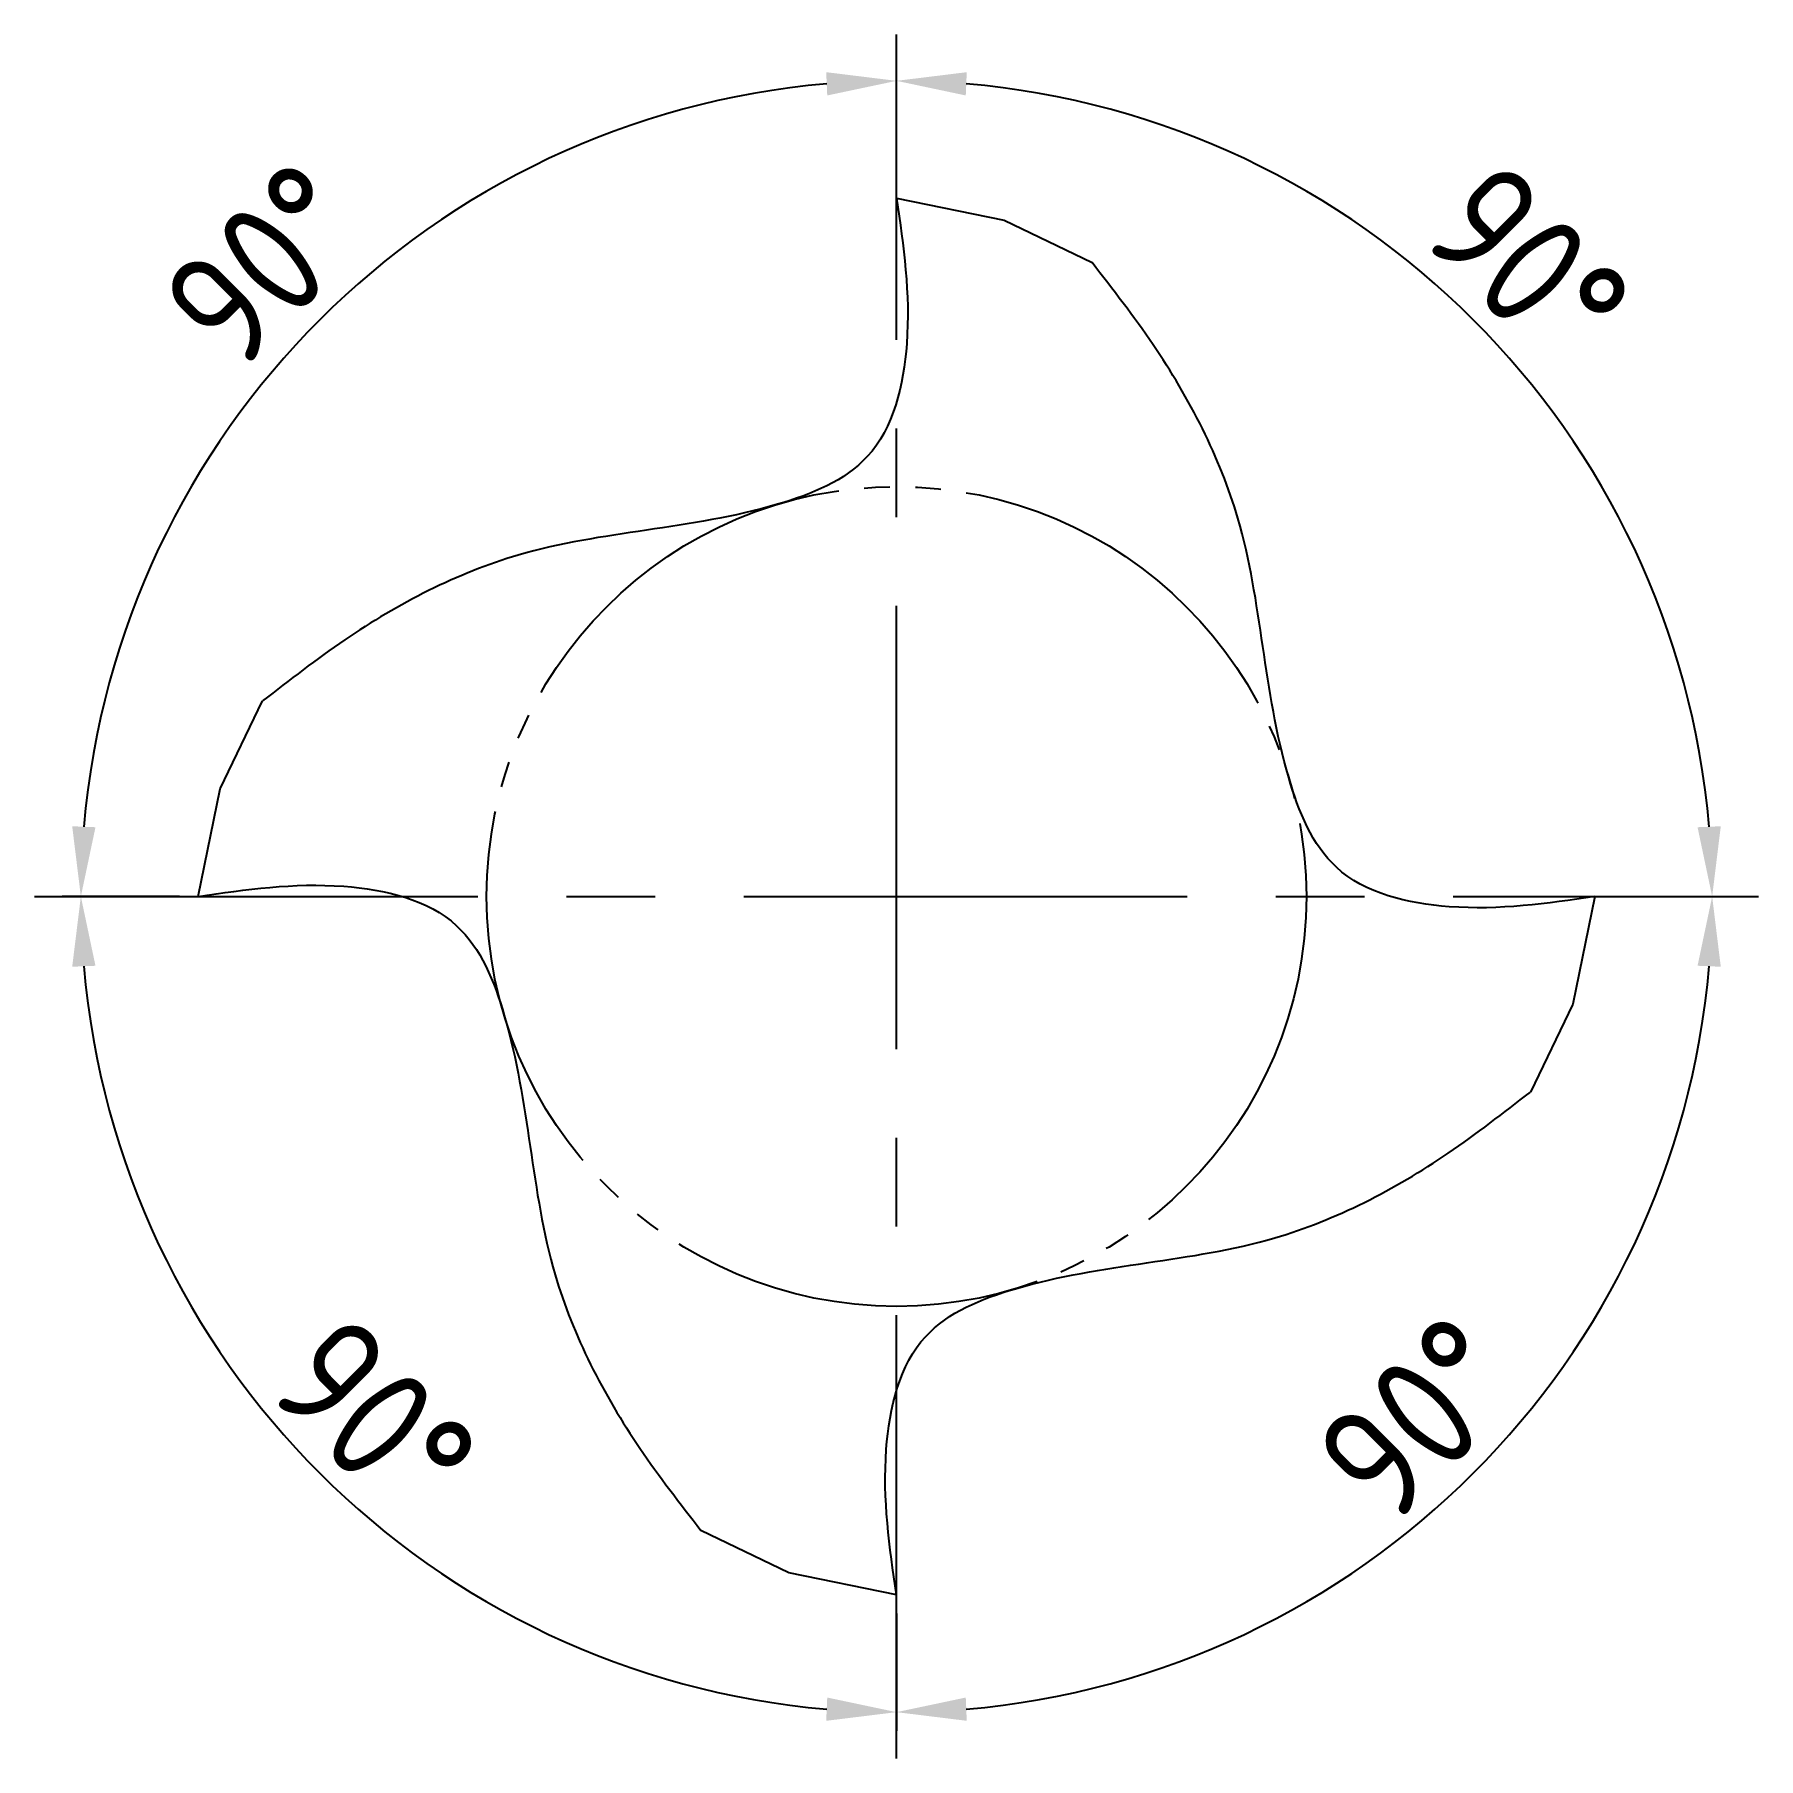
# Model space of a CAD drawing. Header units: millimetres. Extents: x 373 to 410.1, y 70.4 to 107.4.
import ezdxf

# ---------------------------------------------------------------- set-up
doc = ezdxf.new("R2010")
doc.units = ezdxf.units.MM
for name, pattern in [('ACAD_ISO04W100', [30, 24, -3, 0, -3]), ('CENTER', [50.8, 31.75, -6.35, 6.35, -6.35]), ('JIS_09_08', [10.75, 8, -0.55, 0.55, -0.55, 0.55, -0.55])]:
    doc.linetypes.add(name, pattern=pattern)
for name, color, linetype in [('中心线', 2, 'ACAD_ISO04W100'), ('标注', 7, 'Continuous'), ('虚线轮廓', 1, 'Continuous'), ('轮廓', 4, 'Continuous')]:
    doc.layers.add(name, color=color, linetype=linetype)
doc.styles.get("Standard").update_dxf_attribs({"font": 'gbenor.shx'})
doc.dimstyles.new('ISO-25-A', dxfattribs={"dimtxt": 2.5, "dimasz": 1.5, "dimexe": 0.4, "dimexo": 0.4, "dimgap": 0.4, "dimtad": 1, "dimdec": 3, "dimtxsty": 'Standard', "dimcen": 2.5, "dimclrd": 256, "dimclre": 256, "dimclrt": 256, "dimadec": 0, "dimazin": 0, "dimtfac": 1, "dimtdec": 3, "dimtmove": 0, "dimatfit": 3, "dimfxl": 1, "dimarcsym": 0})

# ---------------------------------------------------------------- blocks, each defined once
blk = doc.blocks.new('*D6')
at = {"layer": 'Defpoints', "color": 0, "transparency": 16777216}
for p in [(382.777, 104.057), (391.538, 103.882), (376.538, 88.882), (391.538, 88.882), (391.538, 88.882)]:
    blk.add_point(p, dxfattribs=at)
at = {"layer": '标注', "lineweight": -2, "transparency": 16777216}
for p, q in [((391.538, 104.282), (391.538, 106.804)), ((376.138, 88.882), (373.616, 88.882))]:
    blk.add_line(p, q, dxfattribs=at)
blk.add_arc((391.538, 88.882), 17.522, 94.9064, 175.0936, dxfattribs=at)
at = {"layer": '标注', "transparency": 16777216}
for points in [[(390.028, 106.59), (390.05, 106.09), (391.538, 106.404)], [(374.33, 90.37), (373.83, 90.391), (374.016, 88.882)]]:
    blk.add_solid(points, dxfattribs=at)
at = {"layer": '标注', "transparency": 16777216, "insert": (377.981, 102.439), "char_height": 2.5, "attachment_point": 5, "rotation": 45}
blk.add_mtext('90%%D', dxfattribs=at)
blk = doc.blocks.new('*D3')
at = {"layer": 'Defpoints', "color": 0, "transparency": 16777216}
for p in [(391.538, 103.882), (406.712, 97.643), (391.538, 88.882), (391.538, 88.882), (406.538, 88.882)]:
    blk.add_point(p, dxfattribs=at)
at = {"layer": '标注', "lineweight": -2, "transparency": 16777216}
for p, q in [((391.538, 104.282), (391.538, 106.804)), ((406.938, 88.882), (409.46, 88.882))]:
    blk.add_line(p, q, dxfattribs=at)
blk.add_arc((391.538, 88.882), 17.522, 4.9064, 85.0936, dxfattribs=at)
at = {"layer": '标注', "transparency": 16777216}
for points in [[(393.026, 106.09), (393.047, 106.59), (391.538, 106.404)], [(409.245, 90.391), (408.746, 90.37), (409.06, 88.882)]]:
    blk.add_solid(points, dxfattribs=at)
at = {"layer": '标注', "transparency": 16777216, "insert": (405.094, 102.439), "char_height": 2.5, "attachment_point": 5, "rotation": 315}
blk.add_mtext('90%%D', dxfattribs=at)
blk = doc.blocks.new('*D4')
at = {"layer": 'Defpoints', "color": 0, "transparency": 16777216}
for p in [(391.538, 88.882), (391.538, 88.882), (406.538, 88.882), (391.538, 73.882), (400.299, 73.707)]:
    blk.add_point(p, dxfattribs=at)
at = {"layer": '标注', "lineweight": -2, "transparency": 16777216}
for p, q in [((406.938, 88.882), (409.46, 88.882)), ((391.538, 73.482), (391.538, 70.96))]:
    blk.add_line(p, q, dxfattribs=at)
blk.add_arc((391.538, 88.882), 17.522, 274.9064, 355.0936, dxfattribs=at)
at = {"layer": '标注', "transparency": 16777216}
for points in [[(408.746, 87.394), (409.245, 87.373), (409.06, 88.882)], [(393.047, 71.174), (393.026, 71.674), (391.538, 71.36)]]:
    blk.add_solid(points, dxfattribs=at)
at = {"layer": '标注', "transparency": 16777216, "insert": (402.761, 77.659), "char_height": 2.5, "attachment_point": 5, "rotation": 45}
blk.add_mtext('90%%D', dxfattribs=at)
blk = doc.blocks.new('*D5')
at = {"layer": 'Defpoints', "color": 0, "transparency": 16777216}
for p in [(376.538, 88.882), (391.538, 88.882), (391.538, 88.882), (376.363, 80.121), (391.538, 73.882)]:
    blk.add_point(p, dxfattribs=at)
at = {"layer": '标注', "lineweight": -2, "transparency": 16777216}
for p, q in [((376.138, 88.882), (373.616, 88.882)), ((391.538, 73.482), (391.538, 70.96))]:
    blk.add_line(p, q, dxfattribs=at)
blk.add_arc((391.538, 88.882), 17.522, 184.9064, 265.0936, dxfattribs=at)
at = {"layer": '标注', "transparency": 16777216}
for points in [[(373.83, 87.373), (374.33, 87.394), (374.016, 88.882)], [(390.05, 71.674), (390.028, 71.174), (391.538, 71.36)]]:
    blk.add_solid(points, dxfattribs=at)
at = {"layer": '标注', "transparency": 16777216, "insert": (380.314, 77.659), "char_height": 2.5, "attachment_point": 5, "rotation": 315}
blk.add_mtext('90%%D', dxfattribs=at)

msp = doc.modelspace()

# ---------------------------------------------------------------- linework, layer by layer
at = {"layer": '中心线', "linetype": 'CENTER', "ltscale": 0.3}
for p, q in [((391.5377, 70.3639), (391.5377, 107.4)), ((373.0197, 88.882), (410.0558, 88.882))]:
    msp.add_line(p, q, dxfattribs=at)
at = {"layer": '虚线轮廓', "linetype": 'JIS_09_08'}
msp.add_circle((391.5377, 88.882), 8.8047, dxfattribs=at)
at = {"layer": '轮廓', "linetype": 'Continuous'}
for p, q in [((391.5377, 103.882), (393.8487, 103.4141)), ((393.8487, 103.4141), (395.7377, 102.4994)), ((377.0056, 91.1929), (377.9203, 93.082)), ((376.5377, 88.882), (377.0056, 91.1929)), ((406.5377, 88.882), (406.0699, 86.571)), ((406.0699, 86.571), (405.1552, 84.682)), ((389.2268, 74.3499), (387.3377, 75.2645)), ((389.2268, 74.3499), (387.3377, 75.2645)), ((391.5377, 73.882), (389.2268, 74.3499)), ((391.5377, 73.882), (389.2268, 74.3499))]:
    msp.add_line(p, q, dxfattribs=at)
at = {"layer": '轮廓'}
for points in [[(391.5377, 103.882), (391.7578, 100.757), (390.9101, 98.333), (388.9829, 97.3078), (383.412, 96.2164), (379.685, 94.3947), (377.9203, 93.082)], [(406.5377, 88.882), (403.4128, 88.6619), (400.9888, 89.5096), (399.9636, 91.4368), (398.8722, 97.0077), (397.0505, 100.7347), (395.7377, 102.4994)], [(376.5377, 88.882), (379.6627, 89.102), (382.0867, 88.2544), (383.1119, 86.3271), (384.2033, 80.7562), (386.025, 77.0292), (387.3377, 75.2645)], [(391.5377, 73.882), (391.3177, 77.0069), (392.1653, 79.4309), (394.0926, 80.4561), (399.6635, 81.5475), (403.3905, 83.3692), (405.1552, 84.682)]]:
    msp.add_spline(points, degree=3, dxfattribs=at)

# ---------------------------------------------------------------- dimensions: what is measured, and where the dimension line sits
at = {"layer": '标注'}
for base, line1, line2, picture, middle in [((382.7767, 104.0565), ((391.5377, 88.882), (391.5377, 103.882)), ((391.5377, 88.882), (376.5377, 88.882)), '*D6', (377.981, 102.4387)), ((406.7123, 97.643), ((391.5377, 88.882), (406.5377, 88.882)), ((391.5377, 88.882), (391.5377, 103.882)), '*D3', (405.0945, 102.4387)), ((376.3632, 80.1209), ((391.5377, 88.882), (376.5377, 88.882)), ((391.5377, 88.882), (391.5377, 73.882)), '*D5', (380.3145, 77.6587)), ((400.2988, 73.7074), ((391.5377, 88.882), (391.5377, 73.882)), ((391.5377, 88.882), (406.5377, 88.882)), '*D4', (402.761, 77.6587))]:
    dim = msp.add_angular_dim_2l(base=base, line1=line1, line2=line2, text='90%%D', dimstyle='ISO-25-A', dxfattribs=at)
    dim.commit()
    dim.dimension.update_dxf_attribs({"geometry": picture, "text_midpoint": middle})

doc.saveas('drawing.dxf')
